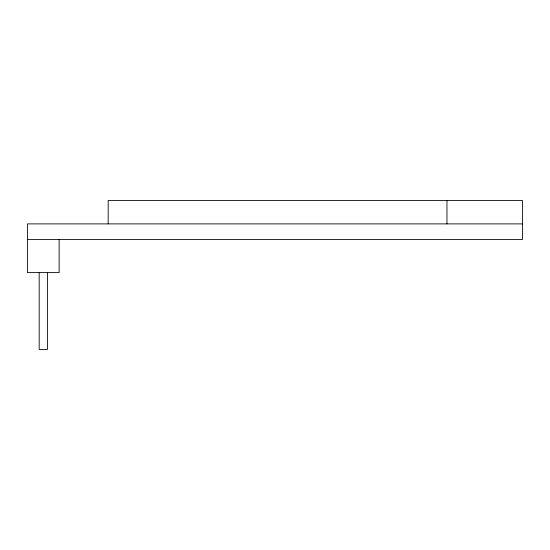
<?xml version="1.0" encoding="UTF-8"?>
<svg xmlns="http://www.w3.org/2000/svg" width="550" height="550" viewBox="0 0 550 550"><rect width="100%" height="100%" fill="white"/><g stroke="black" fill="none" stroke-linecap="round" stroke-linejoin="round"><path stroke-width="0.82" d="M522.5 223.891L27.5 223.891L27.5 272.601L59.139 272.601L59.139 239.463M27.5 239.463L522.5 239.463L522.5 200.537L108.178 200.537L108.178 223.891M446.957 200.537L446.957 223.891M47.465 272.601L47.465 349.463L39.181 349.463L39.181 272.601"/></g></svg>
